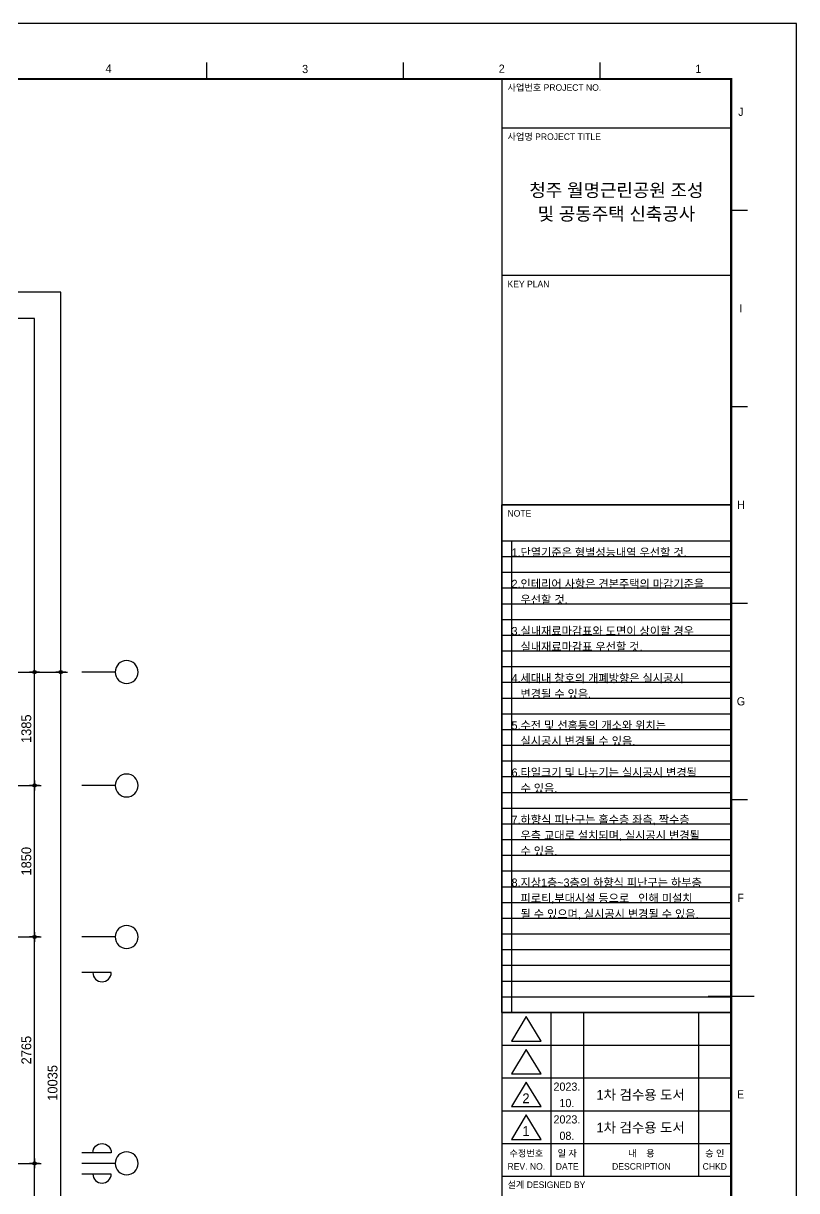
# Model space of a CAD drawing. Header units: millimetres. Extents: x -24416 to 92204, y -190080 to 23760.
# Drawn here: x 24200 to 33640, y 9504 to 23760 of the extents above; entities that cross this region are included whole.
import ezdxf
from ezdxf.enums import TextEntityAlignment as Align
from ezdxf.xclip import XClip

# ---------------------------------------------------------------- set-up
doc = ezdxf.new("R2010")
doc.units = ezdxf.units.MM
doc.header["$LTSCALE"] = 50
doc.header["$XCLIPFRAME"] = 0
doc.linetypes.add('AUDIT_D_220706163347-0', pattern=[0])
doc.linetypes.add('HID', pattern=[2.3, 1.5, -0.8])
doc.layers.get('defpoints').update_dxf_attribs({"color": 139})
for name, color, linetype in [('A-치수', 7, 'AUDIT_D_220706163347-0'), ('AA-BORD-FORM', 7, 'Continuous'), ('AA-BORD-TEXT', 3, 'Continuous'), ('AA-XXXX-DIMS', 7, 'Continuous'), ('AA-XXXX-TEXT', 3, 'Continuous'), ('CONC', 2, 'Continuous'), ('dan1', 7, 'HID'), ('DIM', 7, 'AUDIT_D_220706163347-0'), ('INS', 8, 'Continuous'), ('sheet-안양진흥$0$AA-BORD-TEXT', 3, 'Continuous')]:
    doc.layers.add(name, color=color, linetype=linetype)
doc.layers.add('MC', color=135, linetype='Continuous', plot=False)
doc.styles.add('HAUD01', font='Dotum.ttf')
doc.styles.add('sheet-안양진흥$0$HAUD01', font='Dotum.ttf')
doc.styles.add('맑은고딕', font='malgun.ttf', dxfattribs={"width": 0.9})
doc.dimstyles.new('DIM_40', dxfattribs={"dimscale": 40, "dimtxt": 3, "dimasz": 1, "dimexe": 2, "dimexo": 2, "dimgap": 1, "dimtad": 1, "dimdec": 0, "dimzin": 0, "dimdsep": 46, "dimtxsty": '맑은고딕', "dimblk1": 'DIMDOT', "dimblk2": 'DIMDOT', "dimsah": 1, "dimcen": 0.09, "dimdle": 2, "dimclrd": 7, "dimclre": 7, "dimclrt": 3, "dimadec": 0, "dimazin": 0, "dimtfac": 1, "dimtdec": 0, "dimtix": 1, "dimtmove": 2, "dimatfit": 3, "dimldrblk": 'DIMDOT', "dimfxl": 2, "dimtolj": 1, "dimtzin": 0, "dimarcsym": 0})

# ---------------------------------------------------------------- blocks, each defined once
blk = doc.blocks.new('insul1')
blk.add_lwpolyline([(0, 0.25, 1.344031), (0.35, 0.25), (0.2, 0.75, -1.344031), (0.55, 0.75), (0.4, 0.25)], format="xyb")
blk = doc.blocks.new('U-76A(기본)', base_point=(206307, 38575))
at = {"layer": 'CONC'}
for p, q in [((209122, 45500), (206307, 45500)), ((208982, 45250), (206419, 45250))]:
    blk.add_line(p, q, dxfattribs=at)
at = {"layer": 'dan1'}
blk.add_lwpolyline([(212172, 44800), (206432, 44800)], dxfattribs=at)
at = {"layer": 'INS'}
for p, q in [((208992, 45240), (206432, 45240)), ((209102, 45130), (206432, 45130))]:
    blk.add_line(p, q, dxfattribs=at)
at = {"layer": 'MC'}
blk.add_line((212282, 42480), (206307, 42480), dxfattribs=at)
at = {"layer": 'INS', "xscale": -110, "yscale": 110, "zscale": 110, "row_count": 1, "column_count": 60, "row_spacing": 0, "column_spacing": -44}
blk.add_blockref('insul1', (209102, 45130), dxfattribs=at)
blk = doc.blocks.new('note')
at = {"layer": 'defpoints'}
blk.add_lwpolyline([(-2800, 6200), (0, 6200), (0, 0), (-2800, 0)], close=True, dxfattribs=at)
at = {"layer": 'AA-XXXX-TEXT', "style": 'HAUD01'}
for s, p in [('1.단열기준은 형별성능내역 우선할 것.', (-2680, 5568)), ('2.인테리어 사항은 견본주택의 마감기준을 ', (-2680, 5184)), ('   우선할 것.', (-2680, 4992)), ('3.실내재료마감표와 도면이 상이할 경우', (-2680, 4608)), ('   실내재료마감표 우선할 것.', (-2680, 4416)), ('4.세대내 창호의 개폐방향은 실시공시', (-2680, 4032)), ('   변경될 수 있음.', (-2680, 3840)), ('5.수전 및 선홈통의 개소와 위치는', (-2680, 3456)), ('   실시공시 변경될 수 있음.', (-2680, 3264)), ('6.타일크기 및 나누기는 실시공시 변경될', (-2680, 2880)), ('   수 있음.', (-2680, 2688)), ('7.하향식 피난구는 홀수층 좌측, 짝수층', (-2680, 2304)), ('   우측 교대로 설치되며, 실시공시 변경될', (-2680, 2112)), ('   수 있음.', (-2680, 1920)), ('8.지상1층~3층의 하향식 피난구는 하부층 ', (-2680, 1536)), ('   피로티,부대시설 등으로   인해 미설치', (-2680, 1344)), ('   될 수 있으며, 실시공시 변경될 수 있음. ', (-2680, 1152))]:
    blk.add_text(s, height=100, dxfattribs=at).set_placement(p)
blk = doc.blocks.new('DIMDOT')
at = {"layer": 'AA-XXXX-DIMS'}
for p, q in [((-1.5, 0), (1.5, 0)), ((0, -1.5), (0, 1.5))]:
    blk.add_line(p, q, dxfattribs=at)
for radius in [0.5, 0.25]:
    blk.add_circle((0, 0), radius, dxfattribs=at)
blk = doc.blocks.new('*D632')
at = {"layer": 'defpoints', "color": 0, "transparency": 16777216}
for p in [(23057, -7923), (24657, -7923), (23057, -17958)]:
    blk.add_point(p, dxfattribs=at)
at = {"layer": 'DIM', "color": 7, "lineweight": -2, "transparency": 16777216}
for p, q in [((23137, -7923), (24737, -7923)), ((24657, -17918), (24657, -7963)), ((23137, -17958), (24737, -17958))]:
    blk.add_line(p, q, dxfattribs=at)
at = {"layer": 'DIM', "color": 7, "lineweight": -2, "transparency": 16777216, "xscale": 40, "yscale": 40, "zscale": 40}
for p, rotation in [((24657, -7923), 90), ((24657, -17958), 270)]:
    blk.add_blockref('DIMDOT', p, dxfattribs=dict(at, rotation=rotation))
at = {"layer": 'DIM', "color": 3, "transparency": 16777216, "insert": (24557, -12940), "char_height": 120, "attachment_point": 5, "rotation": 90, "style": 'HAUD01'}
blk.add_mtext('\\A1;10035', dxfattribs=at)
blk = doc.blocks.new('*D634')
at = {"layer": 'defpoints', "color": 0, "transparency": 16777216}
for p in [(23057, -13923), (24337, -13923), (23057, -16458)]:
    blk.add_point(p, dxfattribs=at)
at = {"layer": 'DIM', "color": 7, "lineweight": -2, "transparency": 16777216}
for p, q in [((23137, -13923), (24417, -13923)), ((24337, -16418), (24337, -13963)), ((23137, -16458), (24417, -16458))]:
    blk.add_line(p, q, dxfattribs=at)
at = {"layer": 'DIM', "color": 7, "lineweight": -2, "transparency": 16777216, "xscale": 40, "yscale": 40, "zscale": 40}
for p, rotation in [((24337, -13923), 90), ((24337, -16458), 270)]:
    blk.add_blockref('DIMDOT', p, dxfattribs=dict(at, rotation=rotation))
at = {"layer": 'DIM', "color": 3, "transparency": 16777216, "insert": (24237, -15190), "char_height": 120, "attachment_point": 5, "rotation": 90, "style": 'HAUD01'}
blk.add_mtext('\\A1;2535', dxfattribs=at)
blk = doc.blocks.new('*D635')
at = {"layer": 'defpoints', "color": 0, "transparency": 16777216}
for p in [(23057, -11158), (24337, -11158), (23057, -13923)]:
    blk.add_point(p, dxfattribs=at)
at = {"layer": 'DIM', "color": 7, "lineweight": -2, "transparency": 16777216}
for p, q in [((23137, -11158), (24417, -11158)), ((24337, -13883), (24337, -11198)), ((23137, -13923), (24417, -13923))]:
    blk.add_line(p, q, dxfattribs=at)
at = {"layer": 'DIM', "color": 7, "lineweight": -2, "transparency": 16777216, "xscale": 40, "yscale": 40, "zscale": 40}
for p, rotation in [((24337, -11158), 90), ((24337, -13923), 270)]:
    blk.add_blockref('DIMDOT', p, dxfattribs=dict(at, rotation=rotation))
at = {"layer": 'DIM', "color": 3, "transparency": 16777216, "insert": (24237, -12540), "char_height": 120, "attachment_point": 5, "rotation": 90, "style": 'HAUD01'}
blk.add_mtext('\\A1;2765', dxfattribs=at)
blk = doc.blocks.new('*D636')
at = {"layer": 'defpoints', "color": 0, "transparency": 16777216}
for p in [(23057, -9308), (24337, -9308), (23057, -11158)]:
    blk.add_point(p, dxfattribs=at)
at = {"layer": 'DIM', "color": 7, "lineweight": -2, "transparency": 16777216}
for p, q in [((23137, -9308), (24417, -9308)), ((24337, -11118), (24337, -9348)), ((23137, -11158), (24417, -11158))]:
    blk.add_line(p, q, dxfattribs=at)
at = {"layer": 'DIM', "color": 7, "lineweight": -2, "transparency": 16777216, "xscale": 40, "yscale": 40, "zscale": 40}
for p, rotation in [((24337, -9308), 90), ((24337, -11158), 270)]:
    blk.add_blockref('DIMDOT', p, dxfattribs=dict(at, rotation=rotation))
at = {"layer": 'DIM', "color": 3, "transparency": 16777216, "insert": (24237, -10233), "char_height": 120, "attachment_point": 5, "rotation": 90, "style": 'HAUD01'}
blk.add_mtext('\\A1;1850', dxfattribs=at)
blk = doc.blocks.new('*D637')
at = {"layer": 'defpoints', "color": 0, "transparency": 16777216}
for p in [(23057, -7923), (24337, -7923), (23057, -9308)]:
    blk.add_point(p, dxfattribs=at)
at = {"layer": 'DIM', "color": 7, "lineweight": -2, "transparency": 16777216}
for p, q in [((23137, -7923), (24417, -7923)), ((24337, -9268), (24337, -7963)), ((23137, -9308), (24417, -9308))]:
    blk.add_line(p, q, dxfattribs=at)
at = {"layer": 'DIM', "color": 7, "lineweight": -2, "transparency": 16777216, "xscale": 40, "yscale": 40, "zscale": 40}
for p, rotation in [((24337, -7923), 90), ((24337, -9308), 270)]:
    blk.add_blockref('DIMDOT', p, dxfattribs=dict(at, rotation=rotation))
at = {"layer": 'DIM', "color": 3, "transparency": 16777216, "insert": (24237, -8615), "char_height": 120, "attachment_point": 5, "rotation": 90, "style": 'HAUD01'}
blk.add_mtext('\\A1;1385', dxfattribs=at)
blk = doc.blocks.new('중심')
at = {"layer": 'DIM'}
blk.add_line((-350, 0), (0, 0), dxfattribs=at)
blk.add_circle((-470, 0), 120, dxfattribs=at)
blk = doc.blocks.new('XR-FORM 청주월명')
at = {"layer": 'AA-BORD-FORM', "color": 2}
for p, q in [((661, 577), (661, 582)), ((721, 577), (721, 582)), ((781, 577), (781, 582)), ((751, 577), (751, 17)), ((821, 537), (826, 537)), ((821, 477), (826, 477)), ((821, 417), (826, 417)), ((821, 357), (826, 357)), ((814, 297), (828, 297))]:
    blk.add_line(p, q, dxfattribs=at)
at = {"layer": 'AA-BORD-FORM', "color": 3}
for p, q in [((821, 562), (751, 562)), ((821, 517), (751, 517)), ((821, 447), (751, 447)), ((751, 292), (821, 292)), ((766, 292), (766, 282)), ((776, 292), (776, 282)), ((811, 292), (811, 282)), ((751, 282), (821, 282)), ((766, 282), (766, 272)), ((776, 282), (776, 272)), ((811, 282), (811, 272)), ((751, 272), (821, 272)), ((766, 272), (766, 262)), ((776, 272), (776, 262)), ((811, 272), (811, 262)), ((751, 262), (821, 262)), ((766, 262), (766, 252)), ((776, 262), (776, 252)), ((811, 262), (811, 252)), ((751, 252), (821, 252)), ((766, 252), (766, 242)), ((776, 252), (776, 242)), ((811, 252), (811, 242)), ((751, 242), (821, 242))]:
    blk.add_line(p, q, dxfattribs=at)
at = {"layer": 'AA-BORD-FORM', "color": 1}
blk.add_lwpolyline([(0, 0), (841, 0), (841, 594), (0, 594)], close=True, dxfattribs=at)
at = {"layer": 'AA-BORD-FORM', "color": 2, "const_width": 0.682}
blk.add_lwpolyline([(21, 17), (21, 577), (821, 577), (821, 17)], close=True, dxfattribs=at)
at = {"layer": 'AA-BORD-FORM', "color": 7}
for points in [[(763, 283.24), (758.5, 290.74), (754, 283.24)], [(763, 273.24), (758.5, 280.74), (754, 273.24)], [(763, 263.24), (758.5, 270.74), (754, 263.24)], [(763, 253.24), (758.5, 260.74), (754, 253.24)], [(763, 253.24), (758.5, 260.74), (754, 253.24)]]:
    blk.add_lwpolyline(points, close=True, dxfattribs=at)
at = {"layer": 'defpoints'}
for p, q in [((751, 436), (821, 436)), ((754, 436), (754, 292)), ((751, 431.2), (821, 431.2)), ((751, 426.4), (821, 426.4)), ((751, 421.6), (821, 421.6)), ((751, 416.8), (821, 416.8)), ((751, 412), (821, 412)), ((751, 407.2), (821, 407.2)), ((751, 402.4), (821, 402.4)), ((751, 397.6), (821, 397.6)), ((751, 392.8), (821, 392.8)), ((751, 388), (821, 388)), ((751, 383.2), (821, 383.2)), ((751, 378.4), (821, 378.4)), ((751, 373.6), (821, 373.6)), ((751, 368.8), (821, 368.8)), ((751, 364), (821, 364)), ((751, 359.2), (821, 359.2)), ((751, 354.4), (821, 354.4)), ((751, 349.6), (821, 349.6)), ((751, 344.8), (821, 344.8)), ((751, 340), (821, 340)), ((751, 335.2), (821, 335.2)), ((751, 330.4), (821, 330.4)), ((751, 325.6), (821, 325.6)), ((751, 320.8), (821, 320.8)), ((751, 316), (821, 316)), ((751, 311.2), (821, 311.2)), ((751, 306.4), (821, 306.4)), ((751, 301.6), (821, 301.6)), ((751, 296.8), (821, 296.8))]:
    blk.add_line(p, q, dxfattribs=at)
at = {"layer": 'AA-BORD-TEXT', "color": 7, "style": 'HAUD01'}
for s, p in [('4', (631, 580.19)), ('3', (691, 580.06)), ('2', (751, 580.16)), ('1', (811, 580.12)), ('J', (824, 567)), ('I', (824, 507)), ('H', (824, 447)), ('G', (824, 387)), ('F', (823.89, 327)), ('E', (823.89, 267))]:
    blk.add_text(s, height=2.5, dxfattribs=at).set_placement(p, align=Align.MIDDLE_CENTER)
at = {"layer": 'AA-BORD-TEXT', "color": 3, "style": 'HAUD01'}
for s, p in [('사업번호 PROJECT NO.', (752.75, 573.4)), ('사업명 PROJECT TITLE', (752.75, 558.4)), ('KEY PLAN', (752.75, 513.4)), ('NOTE', (752.75, 443.4)), ('설계 DESIGNED BY', (752.75, 238.4))]:
    blk.add_text(s, height=2, rotation=360, dxfattribs=at).set_placement(p)
for s, height, rotation, p in [('청주 월명근린공원 조성', 4, 360, (786, 543.05)), ('및 공동주택 신축공사', 4, 0, (786, 535.85)), ('수정번호', 2, 360, (758.5, 249)), ('일 자', 2, 360, (770.98, 249)), ('내    용', 2, 360, (793.62, 249)), ('승 인', 2, 360, (816.02, 249)), ('REV. NO.', 2, 360, (758.5, 245)), ('DATE', 2, 360, (770.98, 245)), ('DESCRIPTION', 2, 360, (793.62, 245)), ('CHKD', 2, 360, (816.02, 245))]:
    blk.add_text(s, height=height, rotation=rotation, dxfattribs=at).set_placement(p, align=Align.MIDDLE_CENTER)
at = {"layer": 'sheet-안양진흥$0$AA-BORD-TEXT', "style": 'sheet-안양진흥$0$HAUD01'}
for s, height, p in [('2', 3, (758.39, 265.79)), ('2023.', 2.5, (770.89, 269.35)), ('1차 검수용 도서', 3, (793.39, 266.85)), ('10.', 2.5, (770.89, 264.35)), ('2023.', 2.5, (770.89, 259.35)), ('1', 3, (758.39, 255.79)), ('1차 검수용 도서', 3, (793.39, 256.85)), ('08.', 2.5, (770.89, 254.35))]:
    blk.add_text(s, height=height, dxfattribs=at).set_placement(p, align=Align.MIDDLE_CENTER)
blk = doc.blocks.new('DIM-1108')
at = {"layer": 'DIM'}
for points in [[(25048.3, -11592.9, 1), (25272.3, -11592.9), (24912.3, -11592.9)], [(25048.3, -13792.9, -1), (25272.3, -13792.9), (24912.3, -13792.9)], [(25048.3, -14052.9, 1), (25272.3, -14052.9), (24912.3, -14052.9)]]:
    blk.add_lwpolyline(points, format="xyb", dxfattribs=at)
at = {"layer": 'A-치수', "xscale": -1.166666666666666, "yscale": 1.166666666666666, "zscale": 1.166666666666666}
for p in [(24912.3, -7922.9), (24912.3, -9307.9), (24912.3, -11157.9), (24912.3, -13922.9)]:
    blk.add_blockref('중심', p, dxfattribs=at)
at = {"layer": 'DIM'}
for base, p1, p2, picture, middle in [((24657.2, -7922.9), (23057.2, -17957.9), (23057.2, -7922.9), '*D632', (24557.1, -12940.4)), ((24337.2, -7922.9), (23057.2, -9307.9), (23057.2, -7922.9), '*D637', (24237.1, -8615.4)), ((24337.2, -9307.9), (23057.2, -11157.9), (23057.2, -9307.9), '*D636', (24237.1, -10232.9)), ((24337.2, -11157.9), (23057.2, -13922.9), (23057.2, -11157.9), '*D635', (24237.1, -12540.4)), ((24337.2, -13922.9), (23057.2, -16457.9), (23057.2, -13922.9), '*D634', (24237.1, -15190.4))]:
    dim = blk.add_linear_dim(base=base, p1=p1, p2=p2, angle=270, dimstyle='DIM_40', override={"dimscale": 40, "dimtxsty": 'HAUD01'}, dxfattribs=at)
    dim.commit()
    dim.dimension.update_dxf_attribs({"geometry": picture, "text_midpoint": middle})

msp = doc.modelspace()

# ---------------------------------------------------------------- linework, layer by layer
at = {"layer": 'defpoints'}
for points in [[(24657, 20477), (5490, 20477), (5490, 3902), (24657, 3902)], [(24337, 20157), (5810, 20157), (5810, 4222), (24337, 4222)]]:
    msp.add_lwpolyline(points, close=True, dxfattribs=at)

# ---------------------------------------------------------------- block references
at = {"xscale": 40, "yscale": 40, "zscale": 40}
msp.add_blockref('XR-FORM 청주월명', (0, 0), dxfattribs=at)
for name, p in [('DIM-1108', (0, 23760)), ('note', (32840, 11680))]:
    msp.add_blockref(name, p)
ref = msp.add_blockref('U-76A(기본)', (21725, 5802))
XClip(ref).set_block_clipping_path([(191672.1148688774, 38275.3918016906), (207639.267251093, 51650.3918016906)])

doc.saveas('drawing.dxf')
